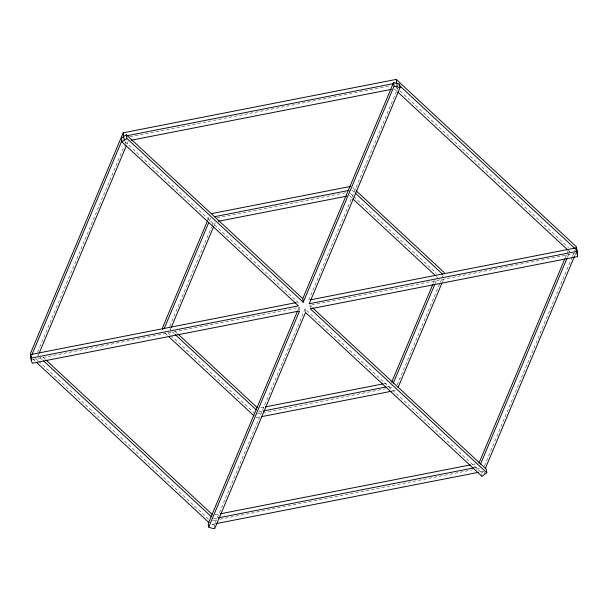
<?xml version="1.0" encoding="UTF-8"?>
<svg xmlns="http://www.w3.org/2000/svg" width="608" height="608" viewBox="0 0 608 608"><rect width="100%" height="100%" fill="white"/><g stroke="black" fill="none" stroke-linecap="round" stroke-linejoin="round"><path stroke-width="0.46" stroke-dasharray="3.04 2.28" d="M37.597 352.199L124.283 145.943M124.648 145.069L126.852 139.825M38.806 354.023L38.076 355.771L37.833 353.985M126.958 144.271L128.432 140.775M207.875 219.914L209.334 216.433M209.448 220.871L210.543 218.264M169.746 326.359L211.523 226.959M211.888 226.085L214.084 220.856M170.954 328.191L170.225 329.931L169.982 328.145M214.198 225.294L215.293 222.68M297.996 310.019L299.098 307.39L31.859 359.655M214.601 527.706L214.244 525.031L305.072 308.91L481.475 472.773L481.954 476.345M308.742 300.162L397.738 88.411M433.109 283.67L435.305 278.441M435.047 283.754L436.878 279.391M397.184 384.879L439.949 283.108M440.314 282.241L443.24 275.28M442.252 282.332L443.718 278.852M565.242 257.853L568.184 250.861M567.56 257.055L569.027 253.559M484.416 465.903L572.082 257.306M572.447 256.432L575.381 249.455M574.393 256.515L575.86 253.019M481.475 472.773L483.489 471.61M129.816 136.838L391.005 85.766M217.041 217.877L346.096 192.637M310.354 308.849L309.882 305.284L577.121 253.019M260.786 407.801L264.503 407.071M383.344 383.838L387.98 382.934M258.476 411.912L262.192 411.19M386.604 386.863L390.313 386.133M257.412 413.805L262.04 412.9M262.968 412.718L385.328 388.793M389.036 388.071L392.738 387.342M256.029 417.734L259.738 417.012M392.289 391.096L395.998 390.366M214.943 514.854L219.594 513.942M472.424 464.512L476.14 463.782M213.56 518.784L217.284 518.062M473.83 467.894L479.408 466.807M212.504 520.676L216.228 519.946M219.959 519.217L472.5 469.84M476.224 469.11L479.955 468.38M214.844 523.876L211.113 524.605L214.244 525.031M480.434 471.952L483.223 471.405M395.876 87.157L399.342 90.379M400.041 91.025L568.594 247.6M394.273 88.791L397.047 91.367M568.374 250.519L569.764 251.811L569.521 250.025M352.716 187.568L355.49 190.144M351.804 189.848L354.578 192.424M350.269 193.39L353.05 195.966M353.75 196.612L436.445 273.433M349.357 195.662L352.138 198.246M436.225 276.359L437.616 277.651M309.882 305.284L311.965 307.215M125.012 141.641L297.935 302.275L298.406 305.847M175.302 331.527L177.392 333.465M172.307 331.869L174.39 333.807M168.097 332.926L170.179 334.864M170.878 335.51L254.167 412.878M165.102 333.275L167.884 335.852M43.145 357.352L45.228 359.29M40.158 357.702L42.233 359.632M35.971 358.781L38.053 360.719M38.752 361.365L208.552 519.103M32.961 359.115L35.75 361.699M484.28 472.112L484.637 474.787M305.072 308.91L305.543 312.474M299.098 307.39L299.455 310.065"/><path stroke-width="0.91" d="M486.772 472.728L310.354 308.849L577.6 256.584L576.483 246.833L396.241 79.405L123.204 132.787L30.4 353.605L31.35 360.749L32.338 363.227L299.577 310.962L208.742 527.09L211.592 528.177L214.723 528.595L305.543 312.474L481.954 476.345L486.772 472.728L486.301 469.163L312.656 307.861M31.973 354.555L121.843 140.722M39.178 353.149L126.228 146.019M207.51 220.78L162.549 327.773L162.784 329.551M164.122 328.73L208.719 222.612M171.319 327.317L213.834 226.168M297.631 310.893L208.27 523.526L208.742 527.09M31.35 360.749L31.183 358.104L298.406 305.847L122.01 141.983L121.539 138.419L123.675 136.359L126.358 134.801L126.836 138.373L303.24 302.244L302.769 298.672L393.589 82.551L399.57 84.056L400.041 87.628L309.221 303.734L576.437 251.469L577.433 253.969M303.24 302.244L394.068 86.123L393.589 82.551M391.696 382.204L432.744 284.544M393.27 383.154L434.682 284.628M398.02 387.577L441.887 283.199M478.929 463.235L564.878 258.727M480.51 464.185L567.188 257.929M485.26 468.601L574.393 256.515M122.01 141.983L126.836 138.373M126.472 135.812L393.923 83.516M131.214 140.228L391.484 89.338M211.364 213.644L350.398 186.458M214.616 216.668L349.022 190.388M218.447 221.259L346.575 196.209M30.879 357.177L30.712 354.54L296.073 302.64M310.604 299.797L575.966 247.897L576.962 250.405L577.121 253.019M265.43 406.896L382.409 384.02M263.12 411.008L385.677 387.045M261.592 416.647L391.362 391.271M220.522 513.76L470.562 464.877M218.211 517.879L473.83 467.894M215.779 523.693L478.564 472.317M394.068 86.123L400.041 87.628M398.81 84.915L574.872 248.467M397.738 92.013L567.682 249.88M356.189 190.79L444.334 272.673M355.277 193.07L442.73 274.307M352.83 198.892L435.533 275.713M126.358 134.801L302.769 298.672M178.083 334.111L257.306 407.702M175.089 334.453L256.394 409.974M168.576 336.498L253.946 415.804M45.919 359.936L212.39 514.573M43.624 360.924L211.485 516.853M36.442 362.345L209.03 522.667M577.243 253.908L577.6 256.584M575.966 247.897L576.437 251.469M396.241 79.405L397.199 86.541M123.204 132.787L124.154 139.931M30.712 354.54L31.183 358.104"/></g></svg>
